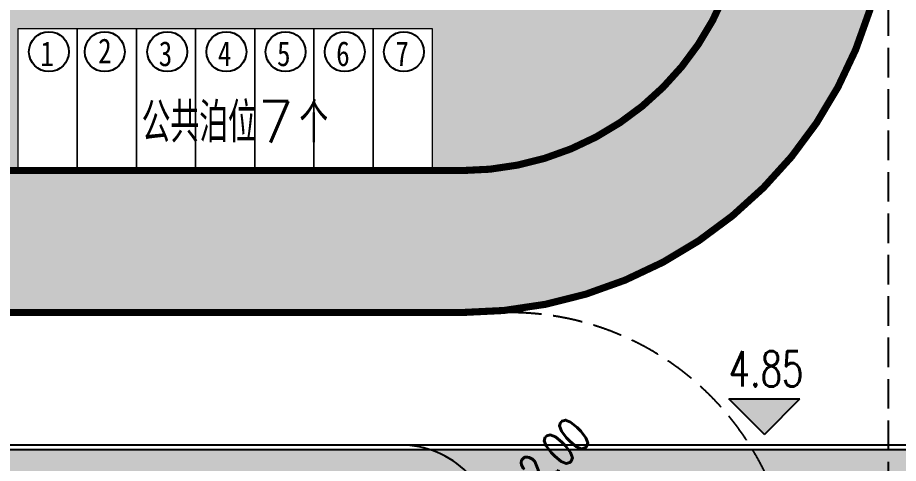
# Model space of a CAD drawing. Header units: metres. Extents: x 71066629 to 71645179, y 84793221 to 85208804.
# Drawn here: x 71392108 to 71429326, y 84906983 to 84925824 of the extents above; entities that cross this region are included whole.
import ezdxf

# ---------------------------------------------------------------- set-up
doc = ezdxf.new("R2010")
doc.units = ezdxf.units.M
doc.header["$LTSCALE"] = 1000
doc.linetypes.add('DASH', pattern=[0.35, 0.25, -0.1])
for name, color, linetype in [('A_N_PUB_TEXT', 7, 'Continuous'), ('G-ANNO-LEVL', 3, 'Continuous'), ('G-ANNO-TEXT', 7, 'Continuous'), ('G-BLDG-OTLN', 2, 'Continuous'), ('G-BLDG-ROOF', 34, 'Continuous'), ('G-FRIE-FLWL', 6, 'Continuous'), ('G-PLTG', 105, 'Continuous'), ('G_H_252', 252, 'Continuous'), ('PUB_DIM', 3, 'Continuous')]:
    doc.layers.add(name, color=color, linetype=linetype)
doc.layers.add('G-PARG', color=35, linetype='Continuous', lineweight=13)
doc.layers.add('G-ROAD-园区', color=175, linetype='Continuous', lineweight=13)
doc.styles.add('_TCH_DIM', font='SIMPLEX', dxfattribs={"bigfont": 'GBCBIG'})
doc.styles.get("Standard").update_dxf_attribs({"font": 'txt', "bigfont": 'gbcbig.shx'})
doc.styles.add('黑体', font='simhei.ttf', dxfattribs={"width": 0.8})

# ---------------------------------------------------------------- blocks, each defined once
blk = doc.blocks.new('A$C503E4671')
at = {"layer": 'G_H_252'}
blk.add_hatch(color=256, dxfattribs=at).paths.add_polyline_path([(192997, 116305, 0.474968), (189632, 119047), (175928, 116228, -0.050767), (174881, 116121), (169197, 116121, 0.414214), (167397, 114321), (167397, 67921, -0.414214), (165197, 65721), (115147, 65721, 0.414214), (113347, 63921), (113347, 62721), (82947, 62721), (82947, 63921, 0.414214), (81147, 65721), (59997, 65721, 0.414214), (58197, 63921), (58197, 41921, 0.414214), (59997, 40121), (81147, 40121, 0.414214), (82947, 41921), (82947, 43121), (113347, 43121), (113347, 41921, 0.414214), (115147, 40121), (191197, 40121, 0.414214), (192997, 41921)])
at = {"layer": 'G-BLDG-OTLN'}
blk.add_lwpolyline([(114897, 39921), (114897, 41121), (116747, 41121), (116747, 39921), (123897, 39921), (123897, 41121), (125747, 41121), (125747, 39921), (132897, 39921), (132897, 41121), (134747, 41121), (134747, 39921), (138997, 39921, 0.414214), (144997, 45921), (144997, 49439, 0.409185), (143997, 50421), (143997, 54421, 0.409185), (144997, 55404), (144997, 61921, 0.414214), (140997, 65921), (121447, 65921), (114897, 65921)], format="xyb", dxfattribs=at)
at = {"layer": 'G-BLDG-ROOF'}
for points in [[(175888, 116424, -0.050767), (174881, 116321), (169197, 116321, 0.414214), (167197, 114321), (167197, 67921, -0.414214), (165197, 65921), (115147, 65921, 0.414214)], [(189632, 119047), (175928, 116228, -0.050767), (174881, 116121), (169197, 116121, 0.414214), (167397, 114321), (167397, 67921, -0.414214), (165197, 65721), (115147, 65721, 0.414214)]]:
    blk.add_lwpolyline(points, format="xyb", dxfattribs=at)

msp = doc.modelspace()

# ---------------------------------------------------------------- hatches: boundary and pattern name
at = {"layer": 'G-ANNO-LEVL'}
msp.add_hatch(color=256, dxfattribs=at).paths.add_polyline_path([(71423667.302, 84908206.868), (71422167.302, 84909706.868), (71425167.302, 84909706.868)])
at = {"layer": 'G-FRIE-FLWL'}
h = msp.add_hatch(dxfattribs=at)
h.set_pattern_fill('AR-HBONE', color=256, scale=1000, style=0)
h.set_pattern_definition([(45, (0, 0), (6e-14, 862.1045876), [1828.8, -609.6]), (135, (431.05, 431.05), (6e-14, 862.1045876), [1828.8, -609.6])])
edge = h.paths.add_edge_path()
edge.add_line((71422891.601, 84958159.314), (71422891.601, 84931359.314))
edge.add_arc((71410891.601, 84931359.314), 12000, 270, 360, ccw=False)
edge.add_line((71410891.601, 84919359.314), (71325291.539, 84919359.314))
edge.add_line((71325291.539, 84919359.314), (71325291.539, 84913359.314))
edge.add_line((71325291.539, 84913359.314), (71410891.601, 84913359.314))
edge.add_arc((71410891.601, 84931359.314), 18000, 270, 360)
edge.add_line((71428891.601, 84931359.314), (71428891.601, 84958159.315))
edge.add_line((71428891.601, 84958159.315), (71422891.601, 84958159.314))
at = {"layer": 'G-PLTG'}
h = msp.add_hatch(dxfattribs=at)
h.set_pattern_fill('CROSS', color=256, scale=500, style=0)
h.set_pattern_definition([(0, (0, 0), (793.75, 793.75), [396.875, -1190.625]), (90, (198.4, -198.4), (-793.75, 793.75), [396.875, -1190.625])])
edge = h.paths.add_edge_path()
edge.add_line((71409631.087, 84925359.315), (71409631.087, 84919359.314))
edge.add_line((71409631.087, 84919359.314), (71410891.601, 84919359.314))
edge.add_arc((71410891.601, 84931359.314), 12000, 270, 360)
edge.add_line((71422891.601, 84931359.314), (71422891.601, 84958159.314))
edge.add_line((71422891.601, 84958159.314), (71425908.208, 84958159.316))
edge.add_arc((71440891.601, 84952547.013), 16000, 90, 159.4656445, ccw=False)
edge.add_line((71440891.601, 84968547.013), (71440895.56, 84968923.435))
edge.add_line((71440895.56, 84968923.435), (71393183.126, 84969425.163))
edge.add_line((71393183.126, 84969425.163), (71395480.64, 84954919.23))
edge.add_line((71395480.64, 84954919.23), (71411739.366, 84957494.359))
edge.add_line((71411739.366, 84957494.359), (71415024.49, 84936752.904))
edge.add_line((71415024.49, 84936752.904), (71377986.016, 84930886.586))
edge.add_line((71377986.016, 84930886.586), (71375874.151, 84944220.378))
edge.add_line((71375874.151, 84944220.378), (71372911.407, 84943751.126))
edge.add_line((71372911.407, 84943751.126), (71375234.426, 84929084.164))
edge.add_line((71375234.426, 84929084.164), (71248287.884, 84908977.807))
edge.add_line((71248287.884, 84908977.807), (71250400.773, 84908977.807))
edge.add_line((71250400.773, 84908977.807), (71312900.776, 84908999.993))
edge.add_line((71312900.776, 84908999.993), (71315788.826, 84908999.993))
edge.add_arc((71329846.566, 84901359.314), 16000, 106.5402702, 151.474984, ccw=False)
edge.add_line((71325291.539, 84916697.233), (71325291.539, 84919359.314))
edge.add_line((71325291.539, 84919359.314), (71392131.086, 84919359.314))
edge.add_line((71392131.086, 84919359.314), (71392131.086, 84925359.315))
edge.add_line((71392131.086, 84925359.315), (71409631.087, 84925359.315))

# ---------------------------------------------------------------- linework, layer by layer
at = {"layer": 'G-ANNO-LEVL'}
for p, q in [((71423667.302, 84908206.868), (71422167.302, 84909706.868)), ((71422167.302, 84909706.868), (71425167.302, 84909706.868)), ((71423667.302, 84908206.868), (71425167.302, 84909706.868))]:
    msp.add_line(p, q, dxfattribs=at)
at = {"layer": 'G-ANNO-TEXT'}
for centre in [(71393430.431, 84924383.326), (71395789.569, 84924383.326), (71398430.431, 84924383.326), (71400930.432, 84924383.326), (71403430.432, 84924383.326), (71405930.432, 84924383.326), (71408430.432, 84924383.326)]:
    msp.add_circle(centre, 843.024, dxfattribs=at)
at = {"layer": 'G-FRIE-FLWL', "linetype": 'DASH', "ltscale": 5}
for p, q in [((71428891.601, 84952547.013), (71428891.601, 84894678.63)), ((71410891.601, 84919359.314), (71325291.539, 84919359.314)), ((71413491.613, 84913359.314), (71329846.566, 84913359.314))]:
    msp.add_line(p, q, dxfattribs=at)
at = {"layer": 'G-FRIE-FLWL', "linetype": 'DASH', "ltscale": 5, "const_width": 300}
msp.add_lwpolyline([(71422891.601, 84958159.314), (71422891.601, 84931359.314, -0.414213562), (71410891.601, 84919359.314), (71325291.539, 84919359.314), (71325291.539, 84913359.314), (71410891.601, 84913359.314, 0.414213562), (71428891.601, 84931359.314), (71428891.601, 84958159.315), (71422891.601, 84958159.314)], format="xyb", dxfattribs=at)
at = {"layer": 'G-FRIE-FLWL', "linetype": 'DASH', "ltscale": 5}
for centre, start, end in [((71410891.601, 84931359.314), 270, 0), ((71412891.601, 84901359.314), 0, 90)]:
    msp.add_arc(centre, 12000, start, end, dxfattribs=at)
at = {"layer": 'G-PARG'}
for points in [[(71392131.086, 84919359.314), (71392131.086, 84925359.315), (71394631.087, 84925359.315), (71394631.087, 84919359.314), (71392131.086, 84919359.314)], [(71394631.087, 84919359.314), (71394631.087, 84925359.315), (71397131.087, 84925359.315), (71397131.087, 84919359.314), (71394631.087, 84919359.314)], [(71397131.087, 84919359.314), (71397131.087, 84925359.315), (71399631.087, 84925359.315), (71399631.087, 84919359.314), (71397131.087, 84919359.314)], [(71399631.087, 84919359.314), (71399631.087, 84925359.315), (71402131.087, 84925359.315), (71402131.087, 84919359.314), (71399631.087, 84919359.314)], [(71402131.087, 84919359.314), (71402131.087, 84925359.315), (71404631.087, 84925359.315), (71404631.087, 84919359.314), (71402131.087, 84919359.314)], [(71404631.087, 84919359.314), (71404631.087, 84925359.315), (71407131.087, 84925359.315), (71407131.087, 84919359.314), (71404631.087, 84919359.314)], [(71407131.087, 84919359.314), (71407131.087, 84925359.315), (71409631.087, 84925359.315), (71409631.087, 84919359.314), (71407131.087, 84919359.314)]]:
    msp.add_lwpolyline(points, dxfattribs=at)
at = {"layer": 'G-ROAD-园区'}
msp.add_line((71325291.539, 84919359.314), (71410891.601, 84919359.314), dxfattribs=at)
msp.add_arc((71410891.601, 84931359.314), 12000, 270, 0, dxfattribs=at)
at = {"layer": 'PUB_DIM', "ltscale": 0.5}
for points in [[(71412029.479, 84929978.714, 0, 0, 0), (71418658.001, 84923569.166, 330, 0, 0), (71419376.882, 84922874.033, 0, 0, 0)], [(71412931.803, 84903711.023, 0, 0, 0), (71419560.325, 84910120.571, 330, 0, 0), (71420279.206, 84910815.703, 0, 0, 0)]]:
    msp.add_lwpolyline(points, format="xyseb", dxfattribs=at)

# ---------------------------------------------------------------- block references
at = {"layer": 'G-BLDG-OTLN'}
msp.add_blockref('A$C503E4671', (71267294.814, 84841837.881), dxfattribs=at)

# ---------------------------------------------------------------- texts
at = {"layer": 'A_N_PUB_TEXT', "style": '_TCH_DIM', "width": 0.705882}
msp.add_text('4.85', height=1487.5, dxfattribs=at).set_placement((71422157.302, 84910231.868))
at = {"layer": 'G-ANNO-TEXT', "style": '黑体', "width": 0.8}
for s, p in [('1', (71393069.548, 84923774.068)), ('2', (71395510.325, 84923891.215)), ('3', (71398069.548, 84923774.068)), ('4', (71400569.548, 84923774.068)), ('5', (71403069.548, 84923774.068)), ('6', (71405569.548, 84923774.068)), ('7', (71408069.548, 84923774.068))]:
    msp.add_text(s, height=1051.477, dxfattribs=at).set_placement(p)
at = {"layer": 'G-ANNO-TEXT'}
for s, height, p in [('公共泊位', 1687.9433, (71397349.303, 84920546.248)), ('7', 1750, (71402264.196, 84920546.248)), ('个', 1687.943, (71404014.196, 84920546.248))]:
    msp.add_text(s, height=height, dxfattribs=at).set_placement(p)
at = {"layer": 'PUB_DIM', "color": 7, "style": '_TCH_DIM', "width": 0.705882}
msp.add_text('R12.00', height=1487.5, rotation=44.0378109, dxfattribs=at).set_placement((71412852.441, 84904512.383))

doc.saveas('drawing.dxf')
